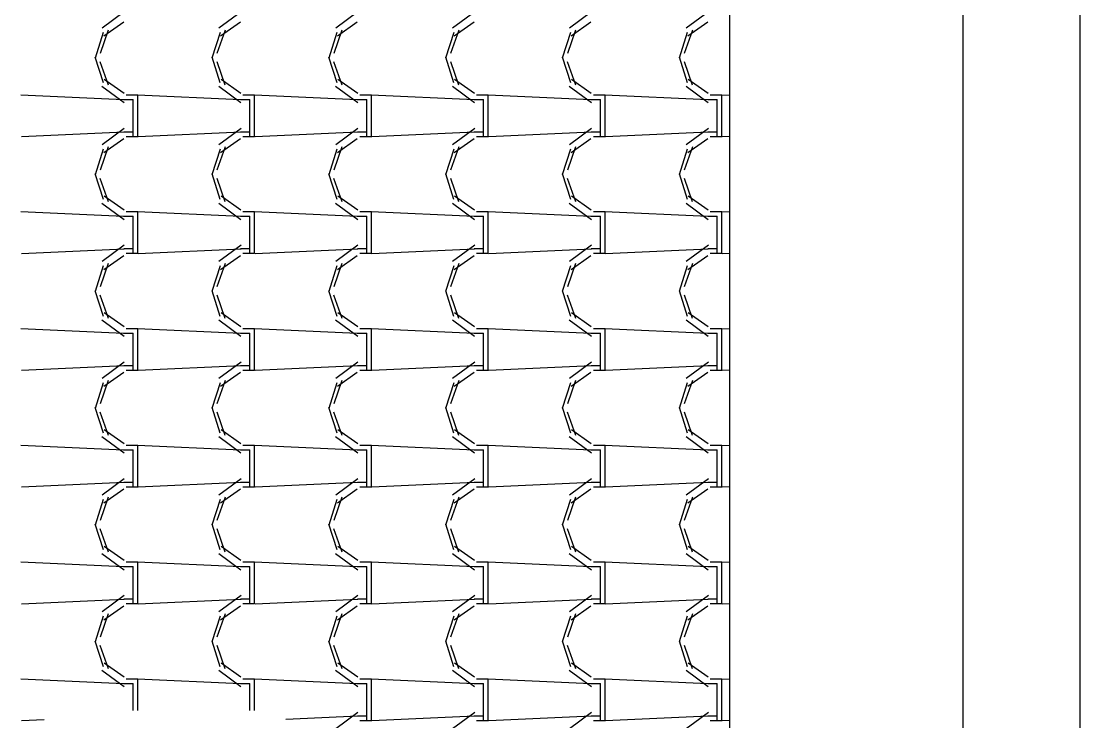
# Model space of a CAD drawing. Header units: millimetres. Extents: x -336 to -33, y -135 to 770.
# Drawn here: x -170.451 to -167.732, y 717.778 to 719.578 of the extents above; entities that cross this region are included whole.
import ezdxf

# ---------------------------------------------------------------- set-up
doc = ezdxf.new("R2010")
doc.units = ezdxf.units.MM
doc.header["$LTSCALE"] = 50
doc.header["$MEASUREMENT"] = 0
doc.layers.add('-HIDRO', color=8, linetype='CONTINUOUS')

msp = doc.modelspace()

# ---------------------------------------------------------------- linework, layer by layer
at = {"layer": '-HIDRO', "linetype": 'Continuous'}
for p, q in [((-167.7324, 733.4466), (-167.7324, 716.5333)), ((-168.6324, 733.1466), (-168.6324, 716.8333)), ((-168.0324, 733.1466), (-168.0324, 716.8333)), ((-170.1863, 719.602), (-170.2433, 719.56)), ((-169.8863, 719.602), (-169.9433, 719.56)), ((-169.5863, 719.602), (-169.6433, 719.56)), ((-169.2863, 719.602), (-169.3433, 719.56)), ((-168.9863, 719.602), (-169.0433, 719.56)), ((-168.6863, 719.602), (-168.7433, 719.56)), ((-170.1879, 719.5751), (-170.2389, 719.5391)), ((-169.8879, 719.5751), (-169.9389, 719.5391)), ((-169.5879, 719.5751), (-169.6389, 719.5391)), ((-169.2879, 719.5751), (-169.3389, 719.5391)), ((-168.9879, 719.5751), (-169.0389, 719.5391)), ((-168.6879, 719.5751), (-168.7389, 719.5391)), ((-170.2404, 719.5489), (-170.2614, 719.4829)), ((-170.2274, 719.555), (-170.2484, 719.495)), ((-169.9404, 719.5489), (-169.9614, 719.4829)), ((-169.9274, 719.555), (-169.9484, 719.495)), ((-169.6404, 719.5489), (-169.6614, 719.4829)), ((-169.6274, 719.555), (-169.6484, 719.495)), ((-169.3404, 719.5489), (-169.3614, 719.4829)), ((-169.3274, 719.555), (-169.3484, 719.495)), ((-169.0404, 719.5489), (-169.0614, 719.4829)), ((-169.0274, 719.555), (-169.0484, 719.495)), ((-168.7404, 719.5489), (-168.7614, 719.4829)), ((-168.7274, 719.555), (-168.7484, 719.495)), ((-170.2617, 719.4861), (-170.2407, 719.4201)), ((-170.2487, 719.4745), (-170.2277, 719.4145)), ((-169.9617, 719.4861), (-169.9407, 719.4201)), ((-169.9487, 719.4745), (-169.9277, 719.4145)), ((-169.6617, 719.4861), (-169.6407, 719.4201)), ((-169.6487, 719.4745), (-169.6277, 719.4145)), ((-169.3617, 719.4861), (-169.3407, 719.4201)), ((-169.3487, 719.4745), (-169.3277, 719.4145)), ((-169.0617, 719.4861), (-169.0407, 719.4201)), ((-169.0487, 719.4745), (-169.0277, 719.4145)), ((-168.7617, 719.4861), (-168.7407, 719.4201)), ((-168.7487, 719.4745), (-168.7277, 719.4145)), ((-170.2379, 719.429), (-170.1869, 719.393)), ((-169.9379, 719.429), (-169.8869, 719.393)), ((-169.6379, 719.429), (-169.5869, 719.393)), ((-169.3379, 719.429), (-169.2869, 719.393)), ((-169.0379, 719.429), (-168.9869, 719.393)), ((-168.7379, 719.429), (-168.6869, 719.393)), ((-170.188, 719.3757), (-170.452, 719.3877)), ((-170.2436, 719.4105), (-170.1866, 719.3685)), ((-170.1817, 719.3885), (-170.1517, 719.3885)), ((-169.888, 719.3757), (-170.152, 719.3877)), ((-170.1517, 719.2925), (-170.1517, 719.3885)), ((-169.9436, 719.4105), (-169.8866, 719.3685)), ((-169.8817, 719.3885), (-169.8517, 719.3885)), ((-169.588, 719.3757), (-169.852, 719.3877)), ((-169.8517, 719.2925), (-169.8517, 719.3885)), ((-169.6436, 719.4105), (-169.5866, 719.3685)), ((-169.5817, 719.3885), (-169.5517, 719.3885)), ((-169.288, 719.3757), (-169.552, 719.3877)), ((-169.5517, 719.2925), (-169.5517, 719.3885)), ((-169.3436, 719.4104), (-169.2866, 719.3684)), ((-169.2817, 719.3885), (-169.2517, 719.3885)), ((-168.988, 719.3757), (-169.252, 719.3877)), ((-169.2517, 719.2925), (-169.2517, 719.3885)), ((-169.0436, 719.4104), (-168.9866, 719.3684)), ((-168.9817, 719.3885), (-168.9517, 719.3885)), ((-168.688, 719.3757), (-168.952, 719.3877)), ((-168.9517, 719.2925), (-168.9517, 719.3885)), ((-168.7436, 719.4104), (-168.6866, 719.3684)), ((-168.6817, 719.3885), (-168.6517, 719.3885)), ((-168.6324, 719.3868), (-168.652, 719.3877)), ((-168.6517, 719.2925), (-168.6517, 719.3885)), ((-170.1877, 719.3765), (-170.1637, 719.3765)), ((-170.1637, 719.2925), (-170.1637, 719.3765)), ((-169.8877, 719.3765), (-169.8637, 719.3765)), ((-169.8637, 719.2925), (-169.8637, 719.3765)), ((-169.5877, 719.3765), (-169.5637, 719.3765)), ((-169.5637, 719.2925), (-169.5637, 719.3765)), ((-169.2877, 719.3765), (-169.2637, 719.3765)), ((-169.2637, 719.2925), (-169.2637, 719.3765)), ((-168.9877, 719.3765), (-168.9637, 719.3765)), ((-168.9637, 719.2925), (-168.9637, 719.3765)), ((-168.6877, 719.3765), (-168.6637, 719.3765)), ((-168.6637, 719.2925), (-168.6637, 719.3765)), ((-170.1863, 719.302), (-170.2433, 719.26)), ((-169.8863, 719.302), (-169.9433, 719.26)), ((-169.5863, 719.302), (-169.6433, 719.26)), ((-169.2863, 719.302), (-169.3433, 719.26)), ((-168.9863, 719.302), (-169.0433, 719.26)), ((-168.6863, 719.302), (-168.7433, 719.26)), ((-170.1865, 719.2924), (-170.4505, 719.2804)), ((-170.1879, 719.2751), (-170.2389, 719.2391)), ((-170.1637, 719.2925), (-170.1877, 719.2925)), ((-170.1517, 719.2805), (-170.1817, 719.2805)), ((-170.1637, 719.2805), (-170.1637, 719.2925)), ((-170.1517, 719.2805), (-170.1517, 719.2925)), ((-169.8865, 719.2924), (-170.1505, 719.2804)), ((-169.8879, 719.2751), (-169.9389, 719.2391)), ((-169.8637, 719.2925), (-169.8877, 719.2925)), ((-169.8517, 719.2805), (-169.8817, 719.2805)), ((-169.8637, 719.2805), (-169.8637, 719.2925)), ((-169.8517, 719.2805), (-169.8517, 719.2925)), ((-169.5865, 719.2924), (-169.8505, 719.2804)), ((-169.5879, 719.2751), (-169.6389, 719.2391)), ((-169.5637, 719.2925), (-169.5877, 719.2925)), ((-169.5517, 719.2805), (-169.5817, 719.2805)), ((-169.5637, 719.2805), (-169.5637, 719.2925)), ((-169.5517, 719.2805), (-169.5517, 719.2925)), ((-169.2865, 719.2924), (-169.5505, 719.2804)), ((-169.2879, 719.2751), (-169.3389, 719.2391)), ((-169.2637, 719.2925), (-169.2877, 719.2925)), ((-169.2517, 719.2805), (-169.2817, 719.2805)), ((-169.2637, 719.2805), (-169.2637, 719.2925)), ((-169.2517, 719.2805), (-169.2517, 719.2925)), ((-168.9865, 719.2924), (-169.2505, 719.2804)), ((-168.9879, 719.2751), (-169.0389, 719.2391)), ((-168.9637, 719.2925), (-168.9877, 719.2925)), ((-168.9517, 719.2805), (-168.9817, 719.2805)), ((-168.9637, 719.2805), (-168.9637, 719.2925)), ((-168.9517, 719.2805), (-168.9517, 719.2925)), ((-168.6865, 719.2924), (-168.9505, 719.2804)), ((-168.6879, 719.2751), (-168.7389, 719.2391)), ((-168.6637, 719.2925), (-168.6877, 719.2925)), ((-168.6517, 719.2805), (-168.6817, 719.2805)), ((-168.6637, 719.2805), (-168.6637, 719.2925)), ((-168.6517, 719.2805), (-168.6517, 719.2925)), ((-168.6324, 719.2812), (-168.6505, 719.2804)), ((-170.2404, 719.2489), (-170.2614, 719.1829)), ((-170.2274, 719.255), (-170.2484, 719.195)), ((-169.9404, 719.2489), (-169.9614, 719.1829)), ((-169.9274, 719.255), (-169.9484, 719.195)), ((-169.6404, 719.2489), (-169.6614, 719.1829)), ((-169.6274, 719.255), (-169.6484, 719.195)), ((-169.3404, 719.2489), (-169.3614, 719.1829)), ((-169.3274, 719.255), (-169.3484, 719.195)), ((-169.0404, 719.2489), (-169.0614, 719.1829)), ((-169.0274, 719.255), (-169.0484, 719.195)), ((-168.7404, 719.2489), (-168.7614, 719.1829)), ((-168.7274, 719.255), (-168.7484, 719.195)), ((-170.2617, 719.1861), (-170.2407, 719.1201)), ((-170.2487, 719.1745), (-170.2277, 719.1145)), ((-169.9617, 719.1861), (-169.9407, 719.1201)), ((-169.9487, 719.1745), (-169.9277, 719.1145)), ((-169.6617, 719.1861), (-169.6407, 719.1201)), ((-169.6487, 719.1745), (-169.6277, 719.1145)), ((-169.3617, 719.1861), (-169.3407, 719.1201)), ((-169.3487, 719.1745), (-169.3277, 719.1145)), ((-169.0617, 719.1861), (-169.0407, 719.1201)), ((-169.0487, 719.1745), (-169.0277, 719.1145)), ((-168.7617, 719.1861), (-168.7407, 719.1201)), ((-168.7487, 719.1745), (-168.7277, 719.1145)), ((-170.2379, 719.129), (-170.1869, 719.093)), ((-169.9379, 719.129), (-169.8869, 719.093)), ((-169.6379, 719.129), (-169.5869, 719.093)), ((-169.3379, 719.129), (-169.2869, 719.093)), ((-169.0379, 719.129), (-168.9869, 719.093)), ((-168.7379, 719.129), (-168.6869, 719.093)), ((-170.188, 719.0757), (-170.452, 719.0877)), ((-170.2436, 719.1105), (-170.1866, 719.0685)), ((-170.1817, 719.0885), (-170.1517, 719.0885)), ((-169.888, 719.0757), (-170.152, 719.0877)), ((-170.1517, 718.9925), (-170.1517, 719.0885)), ((-169.9436, 719.1105), (-169.8866, 719.0685)), ((-169.8817, 719.0885), (-169.8517, 719.0885)), ((-169.588, 719.0757), (-169.852, 719.0877)), ((-169.8517, 718.9925), (-169.8517, 719.0885)), ((-169.6436, 719.1105), (-169.5866, 719.0685)), ((-169.5817, 719.0885), (-169.5517, 719.0885)), ((-169.288, 719.0757), (-169.552, 719.0877)), ((-169.5517, 718.9925), (-169.5517, 719.0885)), ((-169.3436, 719.1105), (-169.2866, 719.0685)), ((-169.2817, 719.0885), (-169.2517, 719.0885)), ((-168.988, 719.0757), (-169.252, 719.0877)), ((-169.2517, 718.9925), (-169.2517, 719.0885)), ((-169.0436, 719.1105), (-168.9866, 719.0685)), ((-168.9817, 719.0885), (-168.9517, 719.0885)), ((-168.688, 719.0757), (-168.952, 719.0877)), ((-168.9517, 718.9925), (-168.9517, 719.0885)), ((-168.7436, 719.1104), (-168.6866, 719.0684)), ((-168.6817, 719.0885), (-168.6517, 719.0885)), ((-168.6324, 719.0868), (-168.652, 719.0877)), ((-168.6517, 718.9925), (-168.6517, 719.0885)), ((-170.1877, 719.0765), (-170.1637, 719.0765)), ((-170.1637, 718.9925), (-170.1637, 719.0765)), ((-169.8877, 719.0765), (-169.8637, 719.0765)), ((-169.8637, 718.9925), (-169.8637, 719.0765)), ((-169.5877, 719.0765), (-169.5637, 719.0765)), ((-169.5637, 718.9925), (-169.5637, 719.0765)), ((-169.2877, 719.0765), (-169.2637, 719.0765)), ((-169.2637, 718.9925), (-169.2637, 719.0765)), ((-168.9877, 719.0765), (-168.9637, 719.0765)), ((-168.9637, 718.9925), (-168.9637, 719.0765)), ((-168.6877, 719.0765), (-168.6637, 719.0765)), ((-168.6637, 718.9925), (-168.6637, 719.0765)), ((-170.1865, 718.9924), (-170.4505, 718.9804)), ((-170.1863, 719.002), (-170.2433, 718.96)), ((-170.1637, 718.9925), (-170.1877, 718.9925)), ((-170.1517, 718.9805), (-170.1817, 718.9805)), ((-170.1637, 718.9805), (-170.1637, 718.9925)), ((-170.1517, 718.9805), (-170.1517, 718.9925)), ((-169.8865, 718.9924), (-170.1505, 718.9804)), ((-169.8863, 719.002), (-169.9433, 718.96)), ((-169.8637, 718.9925), (-169.8877, 718.9925)), ((-169.8517, 718.9805), (-169.8817, 718.9805)), ((-169.8637, 718.9805), (-169.8637, 718.9925)), ((-169.8517, 718.9805), (-169.8517, 718.9925)), ((-169.5865, 718.9924), (-169.8505, 718.9804)), ((-169.5863, 719.002), (-169.6433, 718.96)), ((-169.5637, 718.9925), (-169.5877, 718.9925)), ((-169.5517, 718.9805), (-169.5817, 718.9805)), ((-169.5637, 718.9805), (-169.5637, 718.9925)), ((-169.5517, 718.9805), (-169.5517, 718.9925)), ((-169.2865, 718.9924), (-169.5505, 718.9804)), ((-169.2863, 719.002), (-169.3433, 718.96)), ((-169.2637, 718.9925), (-169.2877, 718.9925)), ((-169.2517, 718.9805), (-169.2817, 718.9805)), ((-169.2637, 718.9805), (-169.2637, 718.9925)), ((-169.2517, 718.9805), (-169.2517, 718.9925)), ((-168.9865, 718.9924), (-169.2505, 718.9804)), ((-168.9863, 719.002), (-169.0433, 718.96)), ((-168.9637, 718.9925), (-168.9877, 718.9925)), ((-168.9517, 718.9805), (-168.9817, 718.9805)), ((-168.9637, 718.9805), (-168.9637, 718.9925)), ((-168.9517, 718.9805), (-168.9517, 718.9925)), ((-168.6865, 718.9924), (-168.9505, 718.9804)), ((-168.6863, 719.002), (-168.7433, 718.96)), ((-168.6637, 718.9925), (-168.6877, 718.9925)), ((-168.6517, 718.9805), (-168.6817, 718.9805)), ((-168.6637, 718.9805), (-168.6637, 718.9925)), ((-168.6517, 718.9805), (-168.6517, 718.9925)), ((-168.6324, 718.9812), (-168.6505, 718.9804)), ((-170.2404, 718.9489), (-170.2614, 718.8829)), ((-170.2274, 718.955), (-170.2484, 718.895)), ((-170.1879, 718.9751), (-170.2389, 718.9391)), ((-169.9404, 718.9489), (-169.9614, 718.8829)), ((-169.9274, 718.955), (-169.9484, 718.895)), ((-169.8879, 718.9751), (-169.9389, 718.9391)), ((-169.6404, 718.9489), (-169.6614, 718.8829)), ((-169.6274, 718.955), (-169.6484, 718.895)), ((-169.5879, 718.9751), (-169.6389, 718.9391)), ((-169.3404, 718.9489), (-169.3614, 718.8829)), ((-169.3274, 718.955), (-169.3484, 718.895)), ((-169.2879, 718.9751), (-169.3389, 718.9391)), ((-169.0404, 718.9489), (-169.0614, 718.8829)), ((-169.0274, 718.955), (-169.0484, 718.895)), ((-168.9879, 718.9751), (-169.0389, 718.9391)), ((-168.7404, 718.9489), (-168.7614, 718.8829)), ((-168.7274, 718.955), (-168.7484, 718.895)), ((-168.6879, 718.9751), (-168.7389, 718.9391)), ((-170.2617, 718.8861), (-170.2407, 718.8201)), ((-170.2487, 718.8745), (-170.2277, 718.8145)), ((-169.9617, 718.8861), (-169.9407, 718.8201)), ((-169.9487, 718.8745), (-169.9277, 718.8145)), ((-169.6617, 718.8861), (-169.6407, 718.8201)), ((-169.6487, 718.8745), (-169.6277, 718.8145)), ((-169.3617, 718.8861), (-169.3407, 718.8201)), ((-169.3487, 718.8745), (-169.3277, 718.8145)), ((-169.0617, 718.8861), (-169.0407, 718.8201)), ((-169.0487, 718.8745), (-169.0277, 718.8145)), ((-168.7617, 718.8861), (-168.7407, 718.8201)), ((-168.7487, 718.8745), (-168.7277, 718.8145)), ((-170.2379, 718.829), (-170.1869, 718.793)), ((-169.9379, 718.829), (-169.8869, 718.793)), ((-169.6379, 718.829), (-169.5869, 718.793)), ((-169.3379, 718.829), (-169.2869, 718.793)), ((-169.0379, 718.829), (-168.9869, 718.793)), ((-168.7379, 718.829), (-168.6869, 718.793)), ((-170.188, 718.7757), (-170.452, 718.7877)), ((-170.2436, 718.8105), (-170.1866, 718.7685)), ((-170.1817, 718.7885), (-170.1517, 718.7885)), ((-169.888, 718.7757), (-170.152, 718.7877)), ((-170.1517, 718.6925), (-170.1517, 718.7885)), ((-169.9436, 718.8105), (-169.8866, 718.7685)), ((-169.8817, 718.7885), (-169.8517, 718.7885)), ((-169.588, 718.7757), (-169.852, 718.7877)), ((-169.8517, 718.6925), (-169.8517, 718.7885)), ((-169.6436, 718.8105), (-169.5866, 718.7685)), ((-169.5817, 718.7885), (-169.5517, 718.7885)), ((-169.288, 718.7757), (-169.552, 718.7877)), ((-169.5517, 718.6925), (-169.5517, 718.7885)), ((-169.3436, 718.8105), (-169.2866, 718.7685)), ((-169.2817, 718.7885), (-169.2517, 718.7885)), ((-168.988, 718.7757), (-169.252, 718.7877)), ((-169.2517, 718.6925), (-169.2517, 718.7885)), ((-169.0436, 718.8105), (-168.9866, 718.7685)), ((-168.9817, 718.7885), (-168.9517, 718.7885)), ((-168.688, 718.7757), (-168.952, 718.7877)), ((-168.9517, 718.6925), (-168.9517, 718.7885)), ((-168.7436, 718.8105), (-168.6866, 718.7685)), ((-168.6817, 718.7885), (-168.6517, 718.7885)), ((-168.6324, 718.7868), (-168.652, 718.7877)), ((-168.6517, 718.6925), (-168.6517, 718.7885)), ((-170.1877, 718.7765), (-170.1637, 718.7765)), ((-170.1637, 718.6925), (-170.1637, 718.7765)), ((-169.8877, 718.7765), (-169.8637, 718.7765)), ((-169.8637, 718.6925), (-169.8637, 718.7765)), ((-169.5877, 718.7765), (-169.5637, 718.7765)), ((-169.5637, 718.6925), (-169.5637, 718.7765)), ((-169.2877, 718.7765), (-169.2637, 718.7765)), ((-169.2637, 718.6925), (-169.2637, 718.7765)), ((-168.9877, 718.7765), (-168.9637, 718.7765)), ((-168.9637, 718.6925), (-168.9637, 718.7765)), ((-168.6877, 718.7765), (-168.6637, 718.7765)), ((-168.6637, 718.6925), (-168.6637, 718.7765)), ((-170.1865, 718.6924), (-170.4505, 718.6804)), ((-170.1863, 718.702), (-170.2433, 718.66)), ((-170.1637, 718.6925), (-170.1877, 718.6925)), ((-170.1517, 718.6805), (-170.1817, 718.6805)), ((-170.1637, 718.6805), (-170.1637, 718.6925)), ((-170.1517, 718.6805), (-170.1517, 718.6925)), ((-169.8865, 718.6924), (-170.1505, 718.6804)), ((-169.8863, 718.702), (-169.9433, 718.66)), ((-169.8637, 718.6925), (-169.8877, 718.6925)), ((-169.8517, 718.6805), (-169.8817, 718.6805)), ((-169.8637, 718.6805), (-169.8637, 718.6925)), ((-169.8517, 718.6805), (-169.8517, 718.6925)), ((-169.5865, 718.6924), (-169.8505, 718.6804)), ((-169.5863, 718.702), (-169.6433, 718.66)), ((-169.5637, 718.6925), (-169.5877, 718.6925)), ((-169.5517, 718.6805), (-169.5817, 718.6805)), ((-169.5637, 718.6805), (-169.5637, 718.6925)), ((-169.5517, 718.6805), (-169.5517, 718.6925)), ((-169.2865, 718.6924), (-169.5505, 718.6804)), ((-169.2863, 718.702), (-169.3433, 718.66)), ((-169.2637, 718.6925), (-169.2877, 718.6925)), ((-169.2517, 718.6805), (-169.2817, 718.6805)), ((-169.2637, 718.6805), (-169.2637, 718.6925)), ((-169.2517, 718.6805), (-169.2517, 718.6925)), ((-168.9865, 718.6924), (-169.2505, 718.6804)), ((-168.9863, 718.702), (-169.0433, 718.66)), ((-168.9637, 718.6925), (-168.9877, 718.6925)), ((-168.9517, 718.6805), (-168.9817, 718.6805)), ((-168.9637, 718.6805), (-168.9637, 718.6925)), ((-168.9517, 718.6805), (-168.9517, 718.6925)), ((-168.6865, 718.6924), (-168.9505, 718.6804)), ((-168.6863, 718.702), (-168.7433, 718.66)), ((-168.6637, 718.6925), (-168.6877, 718.6925)), ((-168.6517, 718.6805), (-168.6817, 718.6805)), ((-168.6637, 718.6805), (-168.6637, 718.6925)), ((-168.6517, 718.6805), (-168.6517, 718.6925)), ((-168.6324, 718.6812), (-168.6505, 718.6804)), ((-170.2274, 718.655), (-170.2484, 718.595)), ((-170.1879, 718.6751), (-170.2389, 718.6391)), ((-169.9274, 718.655), (-169.9484, 718.595)), ((-169.8879, 718.6751), (-169.9389, 718.6391)), ((-169.6274, 718.655), (-169.6484, 718.595)), ((-169.5879, 718.6751), (-169.6389, 718.6391)), ((-169.3274, 718.655), (-169.3484, 718.595)), ((-169.2879, 718.6751), (-169.3389, 718.6391)), ((-169.0274, 718.655), (-169.0484, 718.595)), ((-168.9879, 718.6751), (-169.0389, 718.6391)), ((-168.7274, 718.655), (-168.7484, 718.595)), ((-168.6879, 718.6751), (-168.7389, 718.6391)), ((-170.2404, 718.6489), (-170.2614, 718.5829)), ((-169.9404, 718.6489), (-169.9614, 718.5829)), ((-169.6404, 718.6489), (-169.6614, 718.5829)), ((-169.3404, 718.6489), (-169.3614, 718.5829)), ((-169.0404, 718.6489), (-169.0614, 718.5829)), ((-168.7404, 718.6489), (-168.7614, 718.5829)), ((-170.2617, 718.5861), (-170.2407, 718.5201)), ((-170.2487, 718.5745), (-170.2277, 718.5145)), ((-169.9617, 718.5861), (-169.9407, 718.5201)), ((-169.9487, 718.5745), (-169.9277, 718.5145)), ((-169.6617, 718.5861), (-169.6407, 718.5201)), ((-169.6487, 718.5745), (-169.6277, 718.5145)), ((-169.3617, 718.5861), (-169.3407, 718.5201)), ((-169.3487, 718.5745), (-169.3277, 718.5145)), ((-169.0617, 718.5861), (-169.0407, 718.5201)), ((-169.0487, 718.5745), (-169.0277, 718.5145)), ((-168.7617, 718.5861), (-168.7407, 718.5201)), ((-168.7487, 718.5745), (-168.7277, 718.5145)), ((-170.2379, 718.529), (-170.1869, 718.493)), ((-169.9379, 718.529), (-169.8869, 718.493)), ((-169.6379, 718.529), (-169.5869, 718.493)), ((-169.3379, 718.529), (-169.2869, 718.493)), ((-169.0379, 718.529), (-168.9869, 718.493)), ((-168.7379, 718.529), (-168.6869, 718.493)), ((-170.188, 718.4757), (-170.452, 718.4877)), ((-170.2436, 718.5105), (-170.1866, 718.4685)), ((-170.1817, 718.4885), (-170.1517, 718.4885)), ((-169.888, 718.4757), (-170.152, 718.4877)), ((-170.1517, 718.3925), (-170.1517, 718.4885)), ((-169.9436, 718.5105), (-169.8866, 718.4685)), ((-169.8817, 718.4885), (-169.8517, 718.4885)), ((-169.588, 718.4757), (-169.852, 718.4877)), ((-169.8517, 718.3925), (-169.8517, 718.4885)), ((-169.6436, 718.5105), (-169.5866, 718.4685)), ((-169.5817, 718.4885), (-169.5517, 718.4885)), ((-169.288, 718.4757), (-169.552, 718.4877)), ((-169.5517, 718.3925), (-169.5517, 718.4885)), ((-169.3436, 718.5105), (-169.2866, 718.4685)), ((-169.2817, 718.4885), (-169.2517, 718.4885)), ((-168.988, 718.4757), (-169.252, 718.4877)), ((-169.2517, 718.3925), (-169.2517, 718.4885)), ((-169.0436, 718.5105), (-168.9866, 718.4685)), ((-168.9817, 718.4885), (-168.9517, 718.4885)), ((-168.688, 718.4757), (-168.952, 718.4877)), ((-168.9517, 718.3925), (-168.9517, 718.4885)), ((-168.7436, 718.5105), (-168.6866, 718.4685)), ((-168.6817, 718.4885), (-168.6517, 718.4885)), ((-168.6324, 718.4868), (-168.652, 718.4877)), ((-168.6517, 718.3925), (-168.6517, 718.4885)), ((-170.1877, 718.4765), (-170.1637, 718.4765)), ((-170.1637, 718.3925), (-170.1637, 718.4765)), ((-169.8877, 718.4765), (-169.8637, 718.4765)), ((-169.8637, 718.3925), (-169.8637, 718.4765)), ((-169.5877, 718.4765), (-169.5637, 718.4765)), ((-169.5637, 718.3925), (-169.5637, 718.4765)), ((-169.2877, 718.4765), (-169.2637, 718.4765)), ((-169.2637, 718.3925), (-169.2637, 718.4765)), ((-168.9877, 718.4765), (-168.9637, 718.4765)), ((-168.9637, 718.3925), (-168.9637, 718.4765)), ((-168.6877, 718.4765), (-168.6637, 718.4765)), ((-168.6637, 718.3925), (-168.6637, 718.4765)), ((-170.1865, 718.3924), (-170.4505, 718.3804)), ((-170.1863, 718.402), (-170.2433, 718.36)), ((-170.1637, 718.3925), (-170.1877, 718.3925)), ((-170.1517, 718.3805), (-170.1817, 718.3805)), ((-170.1637, 718.3805), (-170.1637, 718.3925)), ((-170.1517, 718.3805), (-170.1517, 718.3925)), ((-169.8865, 718.3924), (-170.1505, 718.3804)), ((-169.8863, 718.402), (-169.9433, 718.36)), ((-169.8637, 718.3925), (-169.8877, 718.3925)), ((-169.8517, 718.3805), (-169.8817, 718.3805)), ((-169.8637, 718.3805), (-169.8637, 718.3925)), ((-169.8517, 718.3805), (-169.8517, 718.3925)), ((-169.5865, 718.3924), (-169.8505, 718.3804)), ((-169.5863, 718.402), (-169.6433, 718.36)), ((-169.5637, 718.3925), (-169.5877, 718.3925)), ((-169.5517, 718.3805), (-169.5817, 718.3805)), ((-169.5637, 718.3805), (-169.5637, 718.3925)), ((-169.5517, 718.3805), (-169.5517, 718.3925)), ((-169.2865, 718.3924), (-169.5505, 718.3804)), ((-169.2863, 718.402), (-169.3433, 718.36)), ((-169.2637, 718.3925), (-169.2877, 718.3925)), ((-169.2517, 718.3805), (-169.2817, 718.3805)), ((-169.2637, 718.3805), (-169.2637, 718.3925)), ((-169.2517, 718.3805), (-169.2517, 718.3925)), ((-168.9865, 718.3924), (-169.2505, 718.3804)), ((-168.9863, 718.402), (-169.0433, 718.36)), ((-168.9637, 718.3925), (-168.9877, 718.3925)), ((-168.9517, 718.3805), (-168.9817, 718.3805)), ((-168.9637, 718.3805), (-168.9637, 718.3925)), ((-168.9517, 718.3805), (-168.9517, 718.3925)), ((-168.6865, 718.3924), (-168.9505, 718.3804)), ((-168.6863, 718.402), (-168.7433, 718.36)), ((-168.6637, 718.3925), (-168.6877, 718.3925)), ((-168.6517, 718.3805), (-168.6817, 718.3805)), ((-168.6637, 718.3805), (-168.6637, 718.3925)), ((-168.6517, 718.3805), (-168.6517, 718.3925)), ((-168.6324, 718.3812), (-168.6505, 718.3804)), ((-170.2274, 718.355), (-170.2484, 718.295)), ((-170.1879, 718.3751), (-170.2389, 718.3391)), ((-169.9274, 718.355), (-169.9484, 718.295)), ((-169.8879, 718.3751), (-169.9389, 718.3391)), ((-169.6274, 718.355), (-169.6484, 718.295)), ((-169.5879, 718.3751), (-169.6389, 718.3391)), ((-169.3274, 718.355), (-169.3484, 718.295)), ((-169.2879, 718.3751), (-169.3389, 718.3391)), ((-169.0274, 718.355), (-169.0484, 718.295)), ((-168.9879, 718.3751), (-169.0389, 718.3391)), ((-168.7274, 718.355), (-168.7484, 718.295)), ((-168.6879, 718.3751), (-168.7389, 718.3391)), ((-170.2404, 718.3489), (-170.2614, 718.2829)), ((-169.9404, 718.3489), (-169.9614, 718.2829)), ((-169.6404, 718.3489), (-169.6614, 718.2829)), ((-169.3404, 718.3489), (-169.3614, 718.2829)), ((-169.0404, 718.3489), (-169.0614, 718.2829)), ((-168.7404, 718.3489), (-168.7614, 718.2829)), ((-170.2617, 718.2861), (-170.2407, 718.2201)), ((-170.2487, 718.2745), (-170.2277, 718.2145)), ((-169.9617, 718.2861), (-169.9407, 718.2201)), ((-169.9487, 718.2745), (-169.9277, 718.2145)), ((-169.6617, 718.2861), (-169.6407, 718.2201)), ((-169.6487, 718.2745), (-169.6277, 718.2145)), ((-169.3617, 718.2861), (-169.3407, 718.2201)), ((-169.3487, 718.2745), (-169.3277, 718.2145)), ((-169.0617, 718.2861), (-169.0407, 718.2201)), ((-169.0487, 718.2745), (-169.0277, 718.2145)), ((-168.7617, 718.2861), (-168.7407, 718.2201)), ((-168.7487, 718.2745), (-168.7277, 718.2145)), ((-170.2379, 718.229), (-170.1869, 718.193)), ((-169.9379, 718.229), (-169.8869, 718.193)), ((-169.6379, 718.229), (-169.5869, 718.193)), ((-169.3379, 718.229), (-169.2869, 718.193)), ((-169.0379, 718.229), (-168.9869, 718.193)), ((-168.7379, 718.229), (-168.6869, 718.193)), ((-170.188, 718.1757), (-170.452, 718.1877)), ((-170.2436, 718.2105), (-170.1866, 718.1685)), ((-170.1817, 718.1885), (-170.1517, 718.1885)), ((-169.888, 718.1757), (-170.152, 718.1877)), ((-170.1517, 718.0925), (-170.1517, 718.1885)), ((-169.9436, 718.2105), (-169.8866, 718.1685)), ((-169.8817, 718.1885), (-169.8517, 718.1885)), ((-169.588, 718.1757), (-169.852, 718.1877)), ((-169.8517, 718.0925), (-169.8517, 718.1885)), ((-169.6436, 718.2105), (-169.5866, 718.1685)), ((-169.5817, 718.1885), (-169.5517, 718.1885)), ((-169.288, 718.1757), (-169.552, 718.1877)), ((-169.5517, 718.0925), (-169.5517, 718.1885)), ((-169.3436, 718.2105), (-169.2866, 718.1685)), ((-169.2817, 718.1885), (-169.2517, 718.1885)), ((-168.988, 718.1757), (-169.252, 718.1877)), ((-169.2517, 718.0925), (-169.2517, 718.1885)), ((-169.0436, 718.2105), (-168.9866, 718.1685)), ((-168.9817, 718.1885), (-168.9517, 718.1885)), ((-168.688, 718.1757), (-168.952, 718.1877)), ((-168.9517, 718.0925), (-168.9517, 718.1885)), ((-168.7436, 718.2105), (-168.6866, 718.1685)), ((-168.6817, 718.1885), (-168.6517, 718.1885)), ((-168.6324, 718.1868), (-168.652, 718.1877)), ((-168.6517, 718.0925), (-168.6517, 718.1885)), ((-170.1877, 718.1765), (-170.1637, 718.1765)), ((-170.1637, 718.0925), (-170.1637, 718.1765)), ((-169.8877, 718.1765), (-169.8637, 718.1765)), ((-169.8637, 718.0925), (-169.8637, 718.1765)), ((-169.5877, 718.1765), (-169.5637, 718.1765)), ((-169.5637, 718.0925), (-169.5637, 718.1765)), ((-169.2877, 718.1765), (-169.2637, 718.1765)), ((-169.2637, 718.0925), (-169.2637, 718.1765)), ((-168.9877, 718.1765), (-168.9637, 718.1765)), ((-168.9637, 718.0925), (-168.9637, 718.1765)), ((-168.6877, 718.1765), (-168.6637, 718.1765)), ((-168.6637, 718.0925), (-168.6637, 718.1765)), ((-170.1865, 718.0924), (-170.4505, 718.0804)), ((-170.1863, 718.102), (-170.2433, 718.06)), ((-170.1637, 718.0925), (-170.1877, 718.0925)), ((-170.1517, 718.0805), (-170.1817, 718.0805)), ((-170.1637, 718.0805), (-170.1637, 718.0925)), ((-170.1517, 718.0805), (-170.1517, 718.0925)), ((-169.8865, 718.0924), (-170.1505, 718.0804)), ((-169.8863, 718.102), (-169.9433, 718.06)), ((-169.8637, 718.0925), (-169.8877, 718.0925)), ((-169.8517, 718.0805), (-169.8817, 718.0805)), ((-169.8637, 718.0805), (-169.8637, 718.0925)), ((-169.8517, 718.0805), (-169.8517, 718.0925)), ((-169.5865, 718.0924), (-169.8505, 718.0804)), ((-169.5863, 718.102), (-169.6433, 718.06)), ((-169.5637, 718.0925), (-169.5877, 718.0925)), ((-169.5517, 718.0805), (-169.5817, 718.0805)), ((-169.5637, 718.0805), (-169.5637, 718.0925)), ((-169.5517, 718.0805), (-169.5517, 718.0925)), ((-169.2865, 718.0924), (-169.5505, 718.0804)), ((-169.2863, 718.102), (-169.3433, 718.06)), ((-169.2637, 718.0925), (-169.2877, 718.0925)), ((-169.2517, 718.0805), (-169.2817, 718.0805)), ((-169.2637, 718.0805), (-169.2637, 718.0925)), ((-169.2517, 718.0805), (-169.2517, 718.0925)), ((-168.9865, 718.0924), (-169.2505, 718.0804)), ((-168.9863, 718.102), (-169.0433, 718.06)), ((-168.9637, 718.0925), (-168.9877, 718.0925)), ((-168.9517, 718.0805), (-168.9817, 718.0805)), ((-168.9637, 718.0805), (-168.9637, 718.0925)), ((-168.9517, 718.0805), (-168.9517, 718.0925)), ((-168.6865, 718.0924), (-168.9505, 718.0804)), ((-168.6863, 718.102), (-168.7433, 718.06)), ((-168.6637, 718.0925), (-168.6877, 718.0925)), ((-168.6517, 718.0805), (-168.6817, 718.0805)), ((-168.6637, 718.0805), (-168.6637, 718.0925)), ((-168.6517, 718.0805), (-168.6517, 718.0925)), ((-168.6324, 718.0812), (-168.6505, 718.0804)), ((-170.2274, 718.055), (-170.2484, 717.995)), ((-170.1879, 718.0751), (-170.2389, 718.0391)), ((-169.9274, 718.055), (-169.9484, 717.995)), ((-169.8879, 718.0751), (-169.9389, 718.0391)), ((-169.6274, 718.055), (-169.6484, 717.995)), ((-169.5879, 718.0751), (-169.6389, 718.0391)), ((-169.3274, 718.055), (-169.3484, 717.995)), ((-169.2879, 718.0751), (-169.3389, 718.0391)), ((-169.0274, 718.055), (-169.0484, 717.995)), ((-168.9879, 718.0751), (-169.0389, 718.0391)), ((-168.7274, 718.055), (-168.7484, 717.995)), ((-168.6879, 718.0751), (-168.7389, 718.0391)), ((-170.2404, 718.0489), (-170.2614, 717.9829)), ((-169.9404, 718.0489), (-169.9614, 717.9829)), ((-169.6404, 718.0489), (-169.6614, 717.9829)), ((-169.3404, 718.0489), (-169.3614, 717.9829)), ((-169.0404, 718.0489), (-169.0614, 717.9829)), ((-168.7404, 718.0489), (-168.7614, 717.9829)), ((-170.2617, 717.9861), (-170.2407, 717.9201)), ((-170.2487, 717.9745), (-170.2277, 717.9145)), ((-169.9617, 717.9861), (-169.9407, 717.9201)), ((-169.9487, 717.9745), (-169.9277, 717.9145)), ((-169.6617, 717.9861), (-169.6407, 717.9201)), ((-169.6487, 717.9745), (-169.6277, 717.9145)), ((-169.3617, 717.9861), (-169.3407, 717.9201)), ((-169.3487, 717.9745), (-169.3277, 717.9145)), ((-169.0617, 717.9861), (-169.0407, 717.9201)), ((-169.0487, 717.9745), (-169.0277, 717.9145)), ((-168.7617, 717.9861), (-168.7407, 717.9201)), ((-168.7487, 717.9745), (-168.7277, 717.9145)), ((-170.2379, 717.929), (-170.1869, 717.893)), ((-169.9379, 717.929), (-169.8869, 717.893)), ((-169.6379, 717.929), (-169.5869, 717.893)), ((-169.3379, 717.929), (-169.2869, 717.893)), ((-169.0379, 717.929), (-168.9869, 717.893)), ((-168.7379, 717.929), (-168.6869, 717.893)), ((-170.2436, 717.9105), (-170.1866, 717.8685)), ((-170.1817, 717.8885), (-170.1517, 717.8885)), ((-170.1517, 717.807), (-170.1517, 717.8885)), ((-169.9436, 717.9105), (-169.8866, 717.8685)), ((-169.8817, 717.8885), (-169.8517, 717.8885)), ((-169.8517, 717.807), (-169.8517, 717.8885)), ((-169.6436, 717.9105), (-169.5866, 717.8685)), ((-169.5817, 717.8885), (-169.5517, 717.8885)), ((-169.5517, 717.7925), (-169.5517, 717.8885)), ((-169.3436, 717.9105), (-169.2866, 717.8685)), ((-169.2817, 717.8885), (-169.2517, 717.8885)), ((-169.2517, 717.7925), (-169.2517, 717.8885)), ((-169.0436, 717.9105), (-168.9866, 717.8685)), ((-168.9817, 717.8885), (-168.9517, 717.8885)), ((-168.9517, 717.7925), (-168.9517, 717.8885)), ((-168.7436, 717.9105), (-168.6866, 717.8685)), ((-168.6817, 717.8885), (-168.6517, 717.8885)), ((-168.6517, 717.7925), (-168.6517, 717.8885)), ((-170.188, 717.8757), (-170.452, 717.8877)), ((-170.1877, 717.8765), (-170.1637, 717.8765)), ((-170.1637, 717.807), (-170.1637, 717.8765)), ((-169.888, 717.8757), (-170.152, 717.8877)), ((-169.8877, 717.8765), (-169.8637, 717.8765)), ((-169.8637, 717.807), (-169.8637, 717.8765)), ((-169.588, 717.8757), (-169.852, 717.8877)), ((-169.5877, 717.8765), (-169.5637, 717.8765)), ((-169.5637, 717.7925), (-169.5637, 717.8765)), ((-169.288, 717.8757), (-169.552, 717.8877)), ((-169.2877, 717.8765), (-169.2637, 717.8765)), ((-169.2637, 717.7925), (-169.2637, 717.8765)), ((-168.988, 717.8757), (-169.252, 717.8877)), ((-168.9877, 717.8765), (-168.9637, 717.8765)), ((-168.9637, 717.7925), (-168.9637, 717.8765)), ((-168.688, 717.8757), (-168.952, 717.8877)), ((-168.6877, 717.8765), (-168.6637, 717.8765)), ((-168.6637, 717.7925), (-168.6637, 717.8765)), ((-168.6324, 717.8868), (-168.652, 717.8877)), ((-170.3917, 717.7831), (-170.4505, 717.7804)), ((-169.5865, 717.7924), (-169.7714, 717.784)), ((-169.5863, 717.802), (-169.6433, 717.76)), ((-169.5637, 717.7925), (-169.5877, 717.7925)), ((-169.5517, 717.7805), (-169.5817, 717.7805)), ((-169.5637, 717.7805), (-169.5637, 717.7925)), ((-169.5517, 717.7805), (-169.5517, 717.7925)), ((-169.2865, 717.7924), (-169.5505, 717.7804)), ((-169.2863, 717.802), (-169.3433, 717.76)), ((-169.2637, 717.7925), (-169.2877, 717.7925)), ((-169.2517, 717.7805), (-169.2817, 717.7805)), ((-169.2637, 717.7805), (-169.2637, 717.7925)), ((-169.2517, 717.7805), (-169.2517, 717.7925)), ((-168.9865, 717.7924), (-169.2505, 717.7804)), ((-168.9863, 717.802), (-169.0433, 717.76)), ((-168.9637, 717.7925), (-168.9877, 717.7925)), ((-168.9517, 717.7805), (-168.9817, 717.7805)), ((-168.9637, 717.7805), (-168.9637, 717.7925)), ((-168.9517, 717.7805), (-168.9517, 717.7925)), ((-168.6865, 717.7924), (-168.9505, 717.7804)), ((-168.6863, 717.802), (-168.7433, 717.76)), ((-168.6637, 717.7925), (-168.6877, 717.7925)), ((-168.6517, 717.7805), (-168.6817, 717.7805)), ((-168.6637, 717.7805), (-168.6637, 717.7925)), ((-168.6517, 717.7805), (-168.6517, 717.7925)), ((-168.6324, 717.7812), (-168.6505, 717.7804))]:
    msp.add_line(p, q, dxfattribs=at)

doc.saveas('drawing.dxf')
